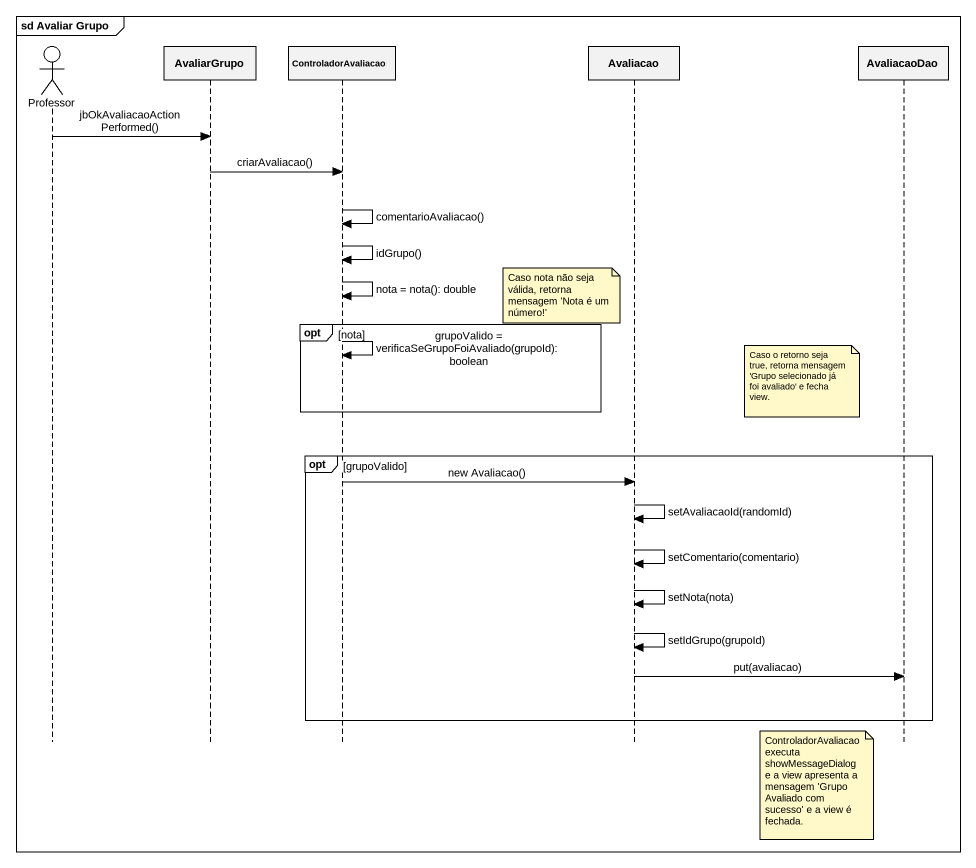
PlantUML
@startuml
mainframe sd Avaliar Grupo
hide footbox
actor Professor
participant AvaliarGrupo
participant ControladorAvaliacao
participant Avaliacao
participant AvaliacaoDao

Professor -> AvaliarGrupo : jbOkAvaliacaoActionPerformed()
AvaliarGrupo -> ControladorAvaliacao : criarAvaliacao()
ControladorAvaliacao -> ControladorAvaliacao : comentarioAvaliacao()
ControladorAvaliacao -> ControladorAvaliacao : idGrupo()
ControladorAvaliacao -> ControladorAvaliacao : nota = nota(): double
note left of Avaliacao : Caso nota não seja válida, retorna mensagem 'Nota é um número!'
opt nota
  ControladorAvaliacao -> ControladorAvaliacao : grupoValido = verificaSeGrupoFoiAvaliado(grupoId): boolean
  note left of AvaliacaoDao : Caso o retorno seja true, retorna mensagem 'Grupo selecionado já foi avaliado' e fecha view.
end
opt grupoValido
  ControladorAvaliacao -> Avaliacao : new Avaliacao()
  Avaliacao -> Avaliacao : setAvaliacaoId(randomId)
  Avaliacao -> Avaliacao : setComentario(comentario)
  Avaliacao -> Avaliacao : setNota(nota)
  Avaliacao -> Avaliacao : setIdGrupo(grupoId)
  Avaliacao -> AvaliacaoDao : put(avaliacao)
end
note left of AvaliacaoDao : ControladorAvaliacao executa showMessageDialog e a view apresenta a mensagem 'Grupo Avaliado com sucesso' e a view é fechada.
@enduml
